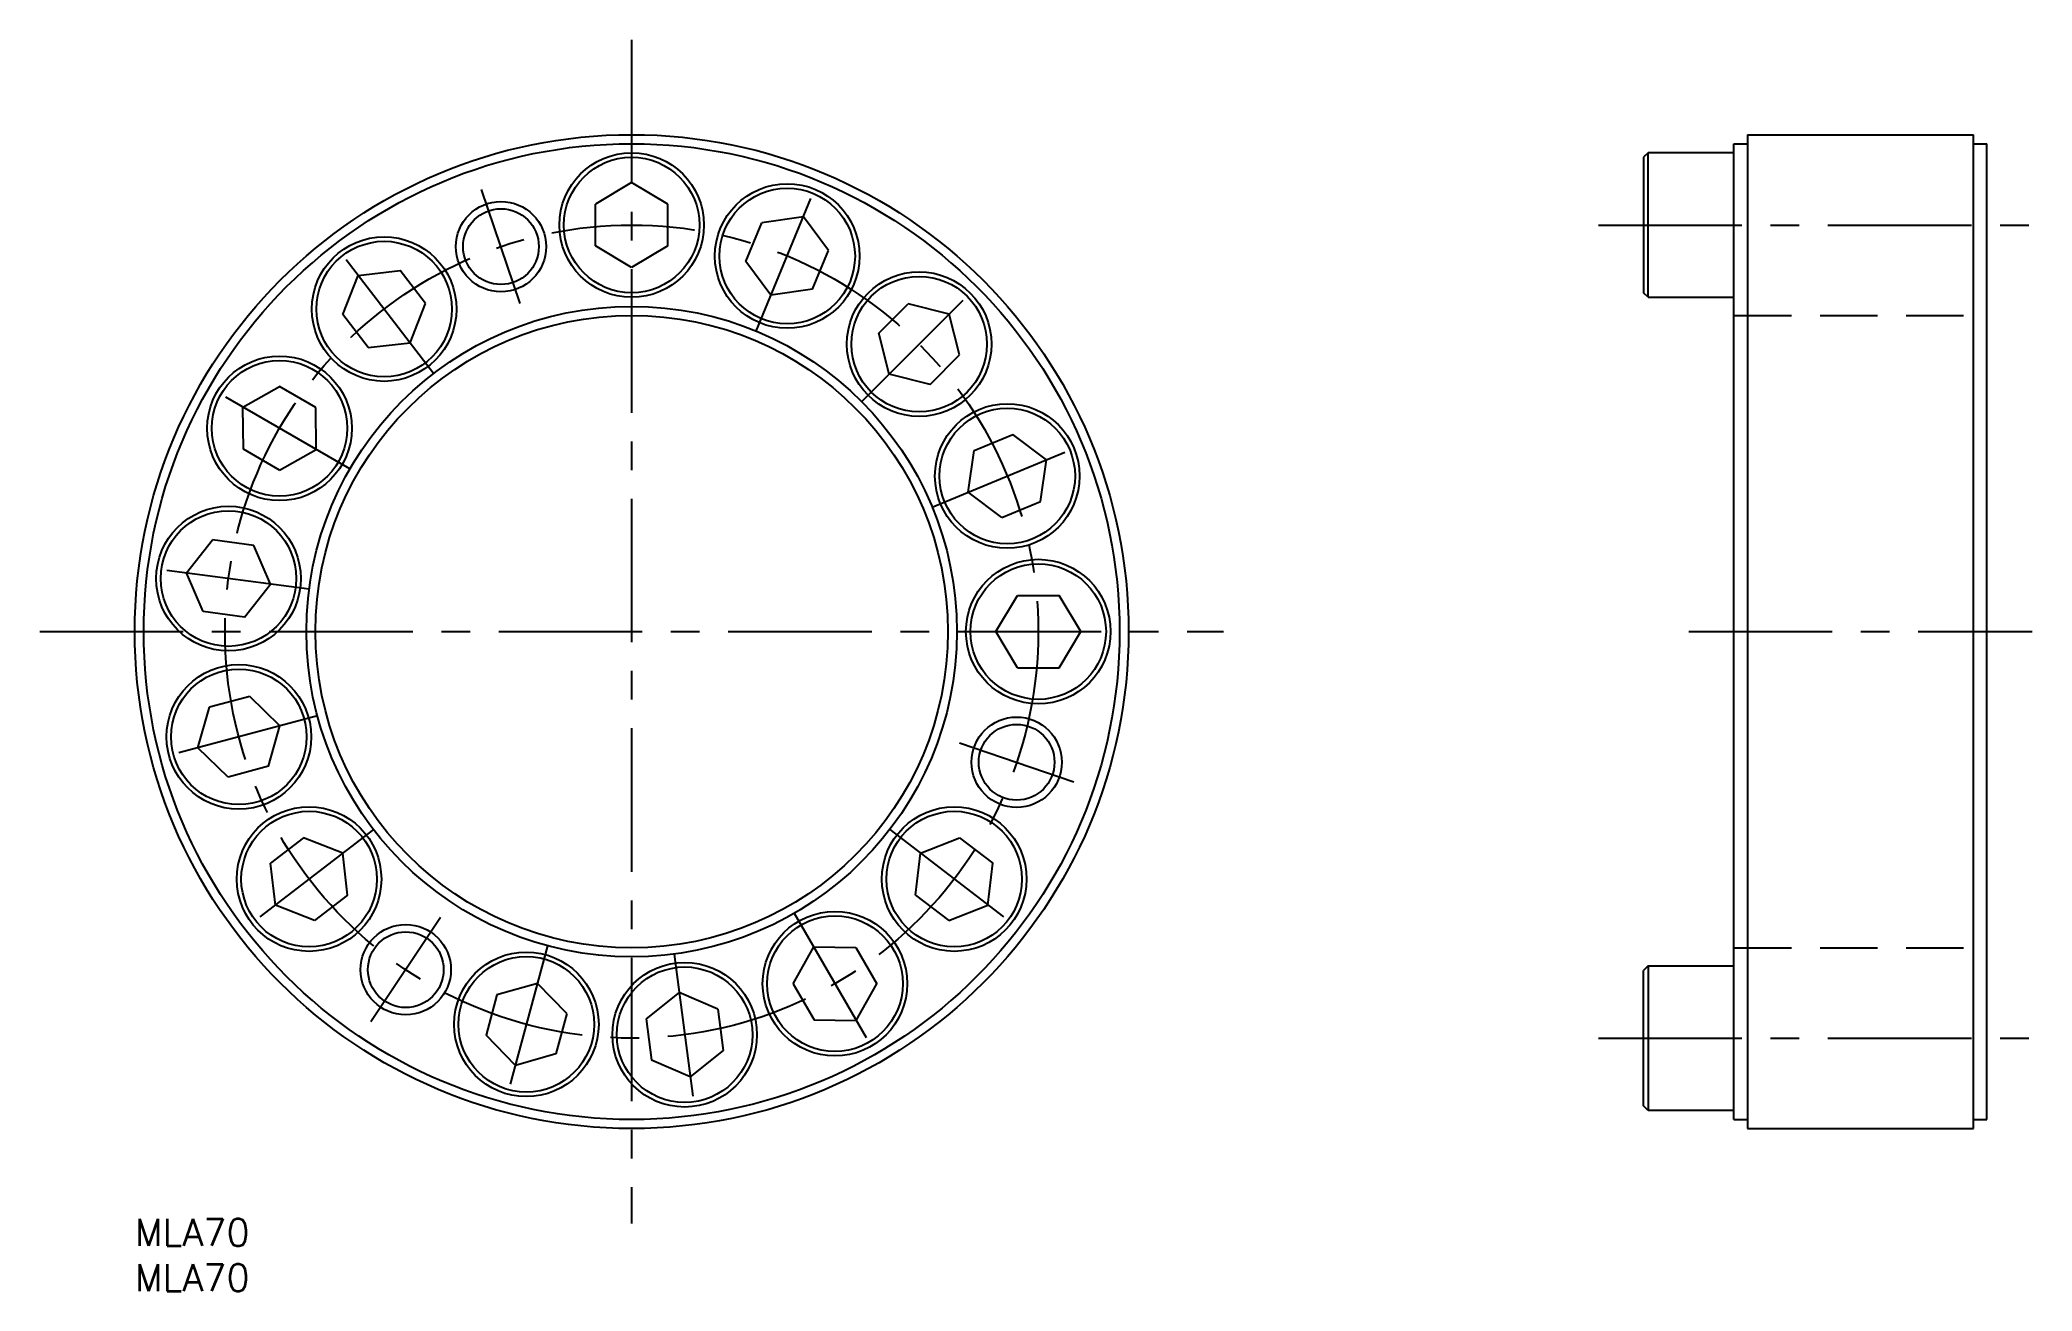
# Model space of a CAD drawing. Extents: x -10 to 210, y -8 to 130.
import ezdxf

# ---------------------------------------------------------------- set-up
doc = ezdxf.new("R2010")
doc.units = 0
doc.header["$LTSCALE"] = 0.5
doc.linetypes.add('CENTER', pattern=[50.8, 31.75, -6.35, 6.35, -6.35])
doc.linetypes.add('DASHED', pattern=[19.05, 12.7, -6.35])
for name, color, linetype in [('MSM_CENTER', 1, 'CENTER'), ('MSM_CONTINUOUS', 7, 'CONTINUOUS'), ('MSM_DASHED', 4, 'DASHED'), ('MSM_NARROW', 5, 'CONTINUOUS'), ('MSM_PART_NUMBER', 7, 'CONTINUOUS')]:
    doc.layers.add(name, color=color, linetype=linetype)
doc.styles.get("Standard").update_dxf_attribs({"font": 'txt.shx', "height": 3, "bigfont": 'bigfont.shx'})

msp = doc.modelspace()

# ---------------------------------------------------------------- linework, layer by layer
at = {"layer": 'MSM_CENTER'}
for p, q in [((55, 130.5), (55, -0.5)), ((68.78, 98.26), (75.66, 114.89)), ((42.68, 101.3), (38.39, 113.93)), ((162, 110), (210, 110)), ((33.08, 93.56), (22.13, 107.84)), ((80.46, 90.46), (93.18, 103.18)), ((23.82, 83), (8.23, 92)), ((88.26, 78.78), (104.89, 85.66)), ((19.31, 69.7), (1.46, 72.05)), ((-10.5, 65), (120.5, 65)), ((172, 65), (210, 65)), ((20.23, 55.68), (2.84, 51.02)), ((91.3, 52.68), (103.93, 48.39)), ((26.44, 43.08), (12.16, 32.13)), ((83.56, 43.08), (97.84, 32.13)), ((33.86, 33.36), (26.14, 21.81)), ((73, 33.82), (82, 18.23)), ((45.68, 30.23), (41.02, 12.84)), ((59.7, 29.31), (62.05, 11.46)), ((162, 20), (210, 20))]:
    msp.add_line(p, q, dxfattribs=at)
msp.add_circle((55, 65), 45, dxfattribs=at)
at = {"layer": 'MSM_CONTINUOUS'}
for p, q in [((178.5, 120), (203.5, 120)), ((178.5, 120), (178.5, 10)), ((203.5, 10), (203.5, 120)), ((167.5, 118), (167, 117.5)), ((167, 117.5), (167, 102.5)), ((167.5, 102), (167.5, 118)), ((177, 118), (167.5, 118)), ((177, 11), (177, 119)), ((177, 119), (178.5, 119)), ((203.5, 119), (205, 119)), ((205, 11), (205, 119)), ((55, 114.7), (51, 112.31)), ((59, 112.31), (55, 114.7)), ((51, 107.69), (51, 112.31)), ((59, 107.69), (59, 112.31)), ((74.02, 110.92), (69.41, 110.24)), ((76.8, 107.18), (74.02, 110.92)), ((67.64, 105.97), (69.41, 110.24)), ((55, 105.3), (51, 107.69)), ((59, 107.69), (55, 105.3)), ((70.42, 102.23), (67.64, 105.97)), ((75.03, 102.91), (76.8, 107.18)), ((23.03, 100.1), (24.74, 104.43)), ((24.74, 104.43), (29.37, 104.97)), ((32.19, 101.3), (29.37, 104.97)), ((75.03, 102.91), (70.42, 102.23)), ((167.5, 102), (167, 102.5)), ((167.5, 102), (177, 102)), ((25.84, 96.43), (23.03, 100.1)), ((30.47, 96.97), (32.19, 101.3)), ((82.36, 98.02), (85.62, 101.28)), ((90.14, 100.14), (85.62, 101.28)), ((91.28, 95.62), (90.14, 100.14)), ((83.5, 93.5), (82.36, 98.02)), ((25.84, 96.43), (30.47, 96.97)), ((88.02, 92.36), (91.28, 95.62)), ((88.02, 92.36), (83.5, 93.5)), ((11.96, 89.85), (16.03, 92.12)), ((20.03, 89.81), (16.03, 92.12)), ((12.03, 85.19), (11.96, 89.85)), ((20.1, 85.15), (20.03, 89.81)), ((92.91, 85.03), (97.18, 86.8)), ((100.92, 84.02), (97.18, 86.8)), ((16.03, 82.88), (12.03, 85.19)), ((16.03, 82.88), (20.1, 85.15)), ((92.23, 80.42), (92.91, 85.03)), ((100.24, 79.41), (100.92, 84.02)), ((95.97, 77.64), (92.23, 80.42)), ((95.97, 77.64), (100.24, 79.41)), ((5.73, 71.49), (8.62, 75.14)), ((13.2, 74.54), (8.62, 75.14)), ((15.04, 70.26), (13.2, 74.54)), ((7.57, 67.21), (5.73, 71.49)), ((12.15, 66.61), (15.04, 70.26)), ((95.3, 65), (97.69, 69)), ((97.69, 69), (102.31, 69)), ((104.7, 65), (102.31, 69)), ((12.15, 66.61), (7.57, 67.21)), ((97.69, 61), (95.3, 65)), ((102.31, 61), (104.7, 65)), ((97.69, 61), (102.31, 61)), ((12.73, 57.81), (8.27, 56.62)), ((16.07, 54.57), (12.73, 57.81)), ((6.99, 52.14), (8.27, 56.62)), ((14.8, 50.09), (16.07, 54.57)), ((10.34, 48.89), (6.99, 52.14)), ((14.8, 50.09), (10.34, 48.89)), ((18.7, 42.19), (15.03, 39.37)), ((23.03, 40.47), (18.7, 42.19)), ((86.97, 40.47), (91.3, 42.19)), ((91.3, 42.19), (94.97, 39.37)), ((23.57, 35.84), (23.03, 40.47)), ((86.43, 35.84), (86.97, 40.47)), ((15.57, 34.74), (15.03, 39.37)), ((94.43, 34.74), (94.97, 39.37)), ((23.57, 35.84), (19.9, 33.03)), ((86.43, 35.84), (90.1, 33.03)), ((19.9, 33.03), (15.57, 34.74)), ((90.1, 33.03), (94.43, 34.74)), ((72.88, 26.03), (75.15, 30.1)), ((75.15, 30.1), (79.81, 30.03)), ((79.81, 30.03), (82.12, 26.03)), ((167.5, 28), (167, 27.5)), ((167, 12.5), (167, 27.5)), ((167.5, 28), (167.5, 12)), ((167.5, 28), (177, 28)), ((40.09, 24.8), (38.89, 20.34)), ((44.57, 26.07), (40.09, 24.8)), ((47.81, 22.73), (44.57, 26.07)), ((60.26, 25.04), (56.61, 22.15)), ((64.54, 23.2), (60.26, 25.04)), ((72.88, 26.03), (75.19, 22.03)), ((79.85, 21.96), (82.12, 26.03)), ((47.81, 22.73), (46.62, 18.27)), ((56.61, 22.15), (57.21, 17.57)), ((64.54, 23.2), (65.14, 18.62)), ((42.14, 16.99), (38.89, 20.34)), ((75.19, 22.03), (79.85, 21.96)), ((46.62, 18.27), (42.14, 16.99)), ((65.14, 18.62), (61.49, 15.73)), ((61.49, 15.73), (57.21, 17.57)), ((167.5, 12), (167, 12.5)), ((177, 12), (167.5, 12)), ((177, 11), (178.5, 11)), ((178.5, 10), (203.5, 10)), ((203.5, 11), (205, 11))]:
    msp.add_line(p, q, dxfattribs=at)
for centre, radius in [((55, 65), 55), ((55, 65), 54), ((55, 110), 8), ((55, 110), 7.5), ((72.22, 106.57), 8), ((72.22, 106.57), 7.5), ((40.54, 107.61), 4.19), ((27.61, 100.7), 8), ((27.61, 100.7), 7.5), ((86.82, 96.82), 8), ((86.82, 96.82), 7.5), ((55, 65), 36), ((55, 65), 35), ((16.03, 87.5), 8), ((16.03, 87.5), 7.5), ((96.57, 82.22), 8), ((96.57, 82.22), 7.5), ((10.38, 70.87), 8), ((10.38, 70.87), 7.5), ((100, 65), 8), ((100, 65), 7.5), ((11.53, 53.35), 8), ((11.53, 53.35), 7.5), ((97.61, 50.54), 4.19), ((19.3, 37.61), 8), ((19.3, 37.61), 7.5), ((90.7, 37.61), 8), ((90.7, 37.61), 7.5), ((77.5, 26.03), 8), ((77.5, 26.03), 7.5), ((30, 27.58), 4.19), ((43.35, 21.53), 8), ((43.35, 21.53), 7.5), ((60.87, 20.38), 8), ((60.87, 20.38), 7.5)]:
    msp.add_circle(centre, radius, dxfattribs=at)
at = {"layer": 'MSM_DASHED'}
for p, q in [((177, 100), (205, 100)), ((177, 30), (205, 30))]:
    msp.add_line(p, q, dxfattribs=at)
at = {"layer": 'MSM_NARROW'}
for centre in [(40.54, 107.61), (97.61, 50.54), (30, 27.58)]:
    msp.add_circle(centre, 5, dxfattribs=at)

# ---------------------------------------------------------------- texts
at = {"layer": 'MSM_PART_NUMBER'}
for p in [(0, -3), (0, -8)]:
    msp.add_text('MLA70', height=3, dxfattribs=at).set_placement(p)

doc.saveas('drawing.dxf')
